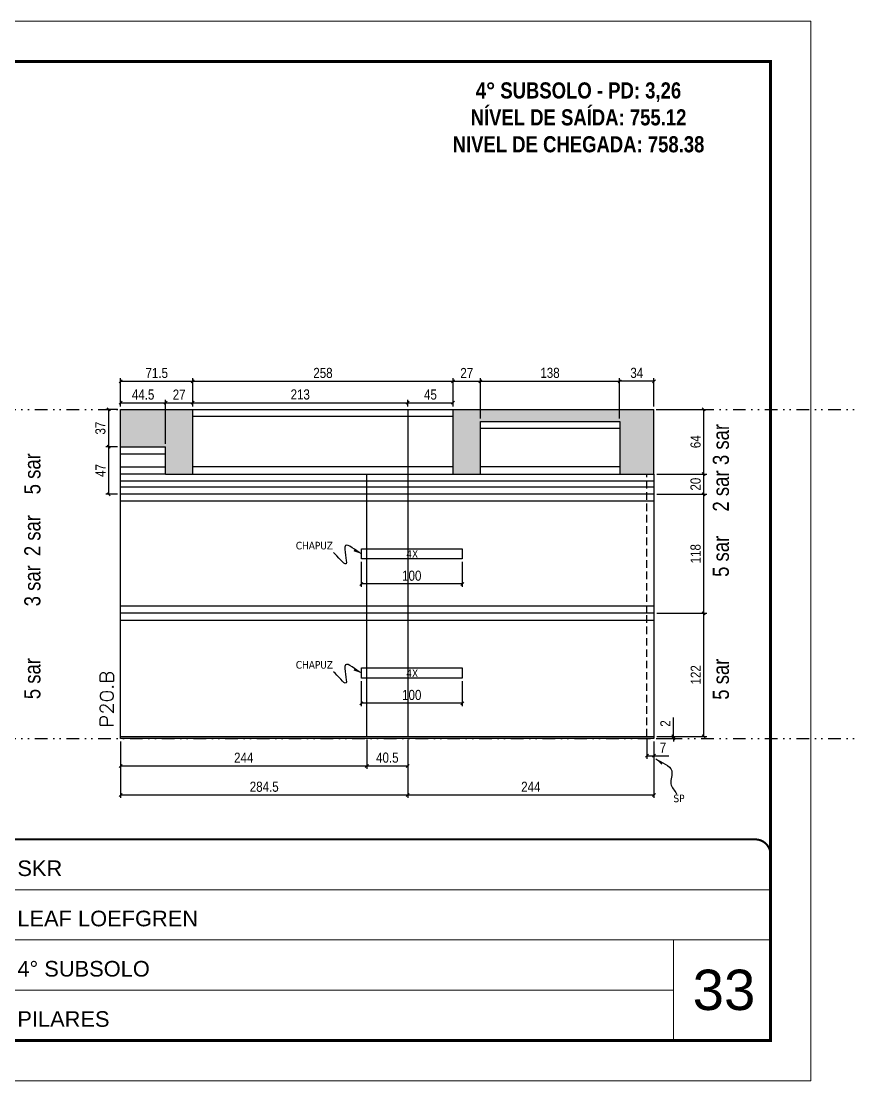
# Model space of a CAD drawing. Header units: millimetres. Extents: x 13777 to 27878, y -21631 to 6985.
# Drawn here: x 15116 to 15936, y -3254 to -2204 of the extents above; entities that cross this region are included whole.
import ezdxf

# ---------------------------------------------------------------- set-up
doc = ezdxf.new("R2010")
doc.units = ezdxf.units.MM
for name, pattern in [('CONTINUO', [0]), ('DASHED', [0.75, 0.5, -0.25]), ('DIVIDE2', [0.625, 0.25, -0.125, 0, -0.125, 0, -0.125]), ('HIDDEN', [0.375, 0.25, -0.125])]:
    doc.linetypes.add(name, pattern=pattern)
for name, color, linetype, lineweight in [('CARIMBO', 255, 'Continuous', 9), ('Folhas', 255, 'Continuous', 9), ('SARRAFO DE PRESSAO', 251, 'DASHED', 9), ('Texto Seção', 7, 'Continuous', 15)]:
    doc.layers.add(name, color=color, linetype=linetype, lineweight=lineweight)
for name, color, linetype in [('COTA', 241, 'Continuous'), ('NOMENCLATURA', 7, 'Continuous'), ('Nível', 160, 'Continuous'), ('Painéis', 200, 'Continuous'), ('SARR_2.2x10', 60, 'Continuous'), ('SARR_2.2x7', 40, 'Continuous'), ('Sarrafo de Pressão', 42, 'HIDDEN'), ('texto', 7, 'Continuous')]:
    doc.layers.add(name, color=color, linetype=linetype)
doc.styles.add('ARIAL', font='arial.ttf')
doc.styles.add('ARIAL_NARROW', font='ARIALN.TTF', dxfattribs={"height": 0.2})
doc.styles.add('COTA TECNICA', font='techl___.ttf', dxfattribs={"height": 10})
doc.styles.add('COTA TECNICA-50', font='techl___.ttf', dxfattribs={"height": 10})
doc.styles.add('REGUA-120', font='ROMANS.shx', dxfattribs={"height": 15})
doc.styles.add('ROMANC', font='techb___.ttf', dxfattribs={"height": 2.5})
doc.styles.get("Standard").update_dxf_attribs({"font": 'arial.ttf'})
doc.styles.add('Tecnologia', font='')
doc.styles.get('Tecnologia').set_extended_font_data('Forgotten Futurist')
doc.dimstyles.new('COTA PAINEL-50', dxfattribs={"dimtxt": 10, "dimasz": 3, "dimexe": 3, "dimexo": 3, "dimgap": 3, "dimtad": 1, "dimdec": 1, "dimzin": 12, "dimdsep": 46, "dimtxsty": 'COTA TECNICA-50', "dimblk1": 'OBLIQUE', "dimblk2": 'OBLIQUE', "dimsah": 1, "dimcen": 0.9, "dimclrd": 4, "dimclre": 4, "dimclrt": 240, "dimadec": 1, "dimazin": 3, "dimtfac": 1, "dimtdec": 1, "dimtmove": 0, "dimatfit": 3, "dimfxl": 1, "dimtolj": 1, "dimtzin": 12, "dimarcsym": 0})
doc.dimstyles.new('PAINEL', dxfattribs={"dimtxt": 10, "dimasz": 3, "dimexe": 3, "dimexo": 3, "dimgap": 3, "dimtad": 1, "dimdec": 1, "dimzin": 12, "dimdsep": 46, "dimtxsty": 'COTA TECNICA', "dimblk1": 'OBLIQUE', "dimblk2": 'OBLIQUE', "dimsah": 1, "dimcen": 0.9, "dimclrd": 4, "dimclre": 4, "dimclrt": 240, "dimadec": 1, "dimazin": 3, "dimtfac": 1, "dimtdec": 1, "dimtmove": 0, "dimatfit": 3, "dimfxl": 1, "dimtolj": 1, "dimtzin": 12, "dimarcsym": 0})
doc.dimstyles.get("Standard").update_dxf_attribs({"dimtxt": 0.18, "dimasz": 0.18, "dimexe": 0.18, "dimexo": 0.0625, "dimgap": 0.09, "dimtad": 0, "dimtih": 1, "dimtoh": 1, "dimdec": 4, "dimzin": 0, "dimdsep": 46, "dimtxsty": 'Standard', "dimcen": 0.09, "dimadec": 0, "dimazin": 0, "dimtfac": 1, "dimtdec": 4, "dimtofl": 0, "dimtmove": 0, "dimatfit": 3, "dimfxl": 1, "dimtolj": 1, "dimtzin": 0, "dimarcsym": 0})

# ---------------------------------------------------------------- blocks, each defined once
blk = doc.blocks.new('9999999999')
at = {"color": 30, "linetype": 'CONTINUO'}
for p, q in [((98564.6, 34230.2), (98564.6, 34429.4)), ((98564.6, 34379.6), (99584, 34379.6)), ((98564.6, 34329.8), (99488, 34329.8)), ((99584, 34329.8), (99488, 34329.8)), ((99488, 34329.8), (99488, 34230.2)), ((98564.6, 34280), (99488, 34280))]:
    blk.add_line(p, q, dxfattribs=at)
at = {"color": 30, "linetype": 'CONTINUO', "const_width": 2}
blk.add_lwpolyline([(99584, 34230.2), (99584, 34414.4, 0.414214), (99569, 34429.4), (98229, 34429.4, 0.414214), (98214, 34414.4), (98214, 34245.2, 0.414214), (98229, 34230.2), (99584, 34230.2)], format="xyb", dxfattribs=at)
at = {"layer": 'Folhas'}
blk.add_lwpolyline([(98139, 34190.2), (99624, 34190.2), (99624, 35240.2), (98139, 35240.2)], close=True, dxfattribs=at)
at = {"layer": 'Folhas', "color": 30, "const_width": 3}
blk.add_lwpolyline([(98214, 34230.2), (99584, 34230.2), (99584, 35200.2), (98214, 35200.2)], close=True, dxfattribs=at)
at = {"color": 7, "linetype": 'Continuous', "ltscale": 5, "style": 'ARIAL'}
for s, height, p in [('SKR', 15.48, (98837.7, 34393.1)), ('LEAF LOEFGREN', 15.483, (98837.7, 34343.3)), ('4° SUBSOLO', 15.48, (98837.7, 34293.5)), ('NOVA SISTEMAS CONSTRUTIVOS', 11.059, (98263.2, 34267.2)), ('PILARES', 15.48, (98837.7, 34243.7))]:
    blk.add_text(s, height=height, dxfattribs=at).set_placement(p)
at = {"layer": 'Folhas', "color": 7, "style": 'Tecnologia', "width": 1.5}
for s, p in [('CLIENTE:', (98573.7, 34397.2)), ('OBRA:', (98573.7, 34347.3)), ('PAVIMENTO:', (98573.7, 34297.5)), ('PROJETO:', (98573.7, 34247.7))]:
    blk.add_text(s, height=14, dxfattribs=at).set_placement(p)
blk = doc.blocks.new('_Oblique')
at = {"color": 0, "linetype": 'ByBlock', "lineweight": -2}
blk.add_line((-0.5, -0.5), (0.5, 0.5), dxfattribs=at)
blk = doc.blocks.new('*D840')
at = {"layer": 'COTA', "color": 4, "lineweight": -2, "transparency": 16777216}
for p, q in [((15736, -2915.6), (15736, -2934.8)), ((15743, -2917.6), (15743, -2934.8)), ((15736, -2931.8), (15743, -2931.8)), ((15743, -2931.8), (15757.8, -2931.8))]:
    blk.add_line(p, q, dxfattribs=at)
at = {"layer": 'Defpoints', "color": 0, "transparency": 16777216}
for p in [(15736, -2912.6), (15743, -2914.6), (15743, -2931.8)]:
    blk.add_point(p, dxfattribs=at)
at = {"layer": 'COTA', "color": 4, "lineweight": -2, "transparency": 16777216, "xscale": 3, "yscale": 3, "zscale": 3, "rotation": 180}
blk.add_blockref('_Oblique', (15736, -2931.8), dxfattribs=at)
at = {"layer": 'COTA', "color": 4, "lineweight": -2, "transparency": 16777216, "xscale": 3, "yscale": 3, "zscale": 3}
blk.add_blockref('_Oblique', (15743, -2931.8), dxfattribs=at)
at = {"layer": 'COTA', "color": 240, "transparency": 16777216, "insert": (15751.9, -2923.8), "char_height": 10, "attachment_point": 5, "style": 'COTA TECNICA-50'}
blk.add_mtext('\\A1;7', dxfattribs=at)
blk = doc.blocks.new('*D841')
at = {"layer": 'COTA', "color": 4, "lineweight": -2, "transparency": 16777216}
for p, q in [((15762.3, -2912.6), (15762.3, -2893.8)), ((15746, -2912.6), (15765.3, -2912.6)), ((15746, -2914.6), (15765.3, -2914.6)), ((15762.3, -2914.6), (15762.3, -2912.6)), ((15762.3, -2914.6), (15762.3, -2917.6))]:
    blk.add_line(p, q, dxfattribs=at)
at = {"layer": 'Defpoints', "color": 0, "transparency": 16777216}
for p in [(15743, -2912.6), (15743, -2914.6), (15762.3, -2914.6)]:
    blk.add_point(p, dxfattribs=at)
at = {"layer": 'COTA', "color": 4, "lineweight": -2, "transparency": 16777216, "xscale": 3, "yscale": 3, "zscale": 3}
for p, rotation in [((15762.3, -2912.6), 270), ((15762.3, -2914.6), 90)]:
    blk.add_blockref('_Oblique', p, dxfattribs=dict(at, rotation=rotation))
at = {"layer": 'COTA', "color": 240, "transparency": 16777216, "insert": (15754.3, -2899.8), "char_height": 10, "attachment_point": 5, "rotation": 90, "style": 'COTA TECNICA-50'}
blk.add_mtext('\\A1;2', dxfattribs=at)
blk = doc.blocks.new('*D843')
at = {"layer": 'COTA', "color": 4, "lineweight": -2, "transparency": 16777216}
for p, q in [((15746, -2790.6), (15795.4, -2790.6)), ((15792.4, -2912.6), (15792.4, -2790.6)), ((15746, -2912.6), (15795.4, -2912.6))]:
    blk.add_line(p, q, dxfattribs=at)
at = {"layer": 'Defpoints', "color": 0, "transparency": 16777216}
for p in [(15743, -2790.6), (15792.4, -2790.6), (15743, -2912.6)]:
    blk.add_point(p, dxfattribs=at)
at = {"layer": 'COTA', "color": 4, "lineweight": -2, "transparency": 16777216, "xscale": 3, "yscale": 3, "zscale": 3}
for p, rotation in [((15792.4, -2790.6), 90), ((15792.4, -2912.6), 270)]:
    blk.add_blockref('_Oblique', p, dxfattribs=dict(at, rotation=rotation))
at = {"layer": 'COTA', "color": 240, "transparency": 16777216, "insert": (15784.4, -2851.6), "char_height": 10, "attachment_point": 5, "rotation": 90, "style": 'COTA TECNICA'}
blk.add_mtext('\\A1;122', dxfattribs=at)
blk = doc.blocks.new('*D842')
at = {"layer": 'COTA', "color": 4, "linetype": 'ByBlock', "lineweight": -2, "transparency": 16777216}
for p, q in [((15453, -2857.7), (15453, -2882.7)), ((15553, -2857.7), (15553, -2882.7)), ((15553, -2879.7), (15453, -2879.7))]:
    blk.add_line(p, q, dxfattribs=at)
at = {"layer": 'Defpoints', "color": 0, "linetype": 'ByBlock', "transparency": 16777216}
for p in [(15453, -2854.7), (15553, -2854.7), (15453, -2879.7)]:
    blk.add_point(p, dxfattribs=at)
at = {"layer": 'COTA', "color": 4, "linetype": 'ByBlock', "lineweight": -2, "transparency": 16777216, "xscale": 3, "yscale": 3, "zscale": 3, "rotation": 180}
blk.add_blockref('_Oblique', (15453, -2879.7), dxfattribs=at)
at = {"layer": 'COTA', "color": 4, "linetype": 'ByBlock', "lineweight": -2, "transparency": 16777216, "xscale": 3, "yscale": 3, "zscale": 3}
blk.add_blockref('_Oblique', (15553, -2879.7), dxfattribs=at)
at = {"layer": 'COTA', "color": 240, "linetype": 'ByBlock', "transparency": 16777216, "insert": (15503, -2871.6), "char_height": 10, "attachment_point": 5, "style": 'COTA TECNICA'}
blk.add_mtext('\\A1;100', dxfattribs=at)
blk = doc.blocks.new('*D844')
at = {"layer": 'COTA', "color": 4, "lineweight": -2, "transparency": 16777216}
for p, q in [((15214.5, -2917.6), (15214.5, -2973.6)), ((15499, -2915.6), (15499, -2973.6)), ((15214.5, -2970.6), (15499, -2970.6))]:
    blk.add_line(p, q, dxfattribs=at)
at = {"layer": 'Defpoints', "color": 0, "transparency": 16777216}
for p in [(15214.5, -2914.6), (15499, -2912.6), (15499, -2970.6)]:
    blk.add_point(p, dxfattribs=at)
at = {"layer": 'COTA', "color": 4, "lineweight": -2, "transparency": 16777216, "xscale": 3, "yscale": 3, "zscale": 3, "rotation": 180}
blk.add_blockref('_Oblique', (15214.5, -2970.6), dxfattribs=at)
at = {"layer": 'COTA', "color": 4, "lineweight": -2, "transparency": 16777216, "xscale": 3, "yscale": 3, "zscale": 3}
blk.add_blockref('_Oblique', (15499, -2970.6), dxfattribs=at)
at = {"layer": 'COTA', "color": 240, "transparency": 16777216, "insert": (15356.8, -2962.5), "char_height": 10, "attachment_point": 5, "style": 'COTA TECNICA'}
blk.add_mtext('\\A1;284.5', dxfattribs=at)
blk = doc.blocks.new('*D845')
at = {"layer": 'COTA', "color": 4, "lineweight": -2, "transparency": 16777216}
for p, q in [((15499, -2915.6), (15499, -2973.6)), ((15743, -2917.6), (15743, -2973.6)), ((15499, -2970.6), (15743, -2970.6))]:
    blk.add_line(p, q, dxfattribs=at)
at = {"layer": 'Defpoints', "color": 0, "transparency": 16777216}
for p in [(15499, -2912.6), (15743, -2914.6), (15743, -2970.6)]:
    blk.add_point(p, dxfattribs=at)
at = {"layer": 'COTA', "color": 4, "lineweight": -2, "transparency": 16777216, "xscale": 3, "yscale": 3, "zscale": 3, "rotation": 180}
blk.add_blockref('_Oblique', (15499, -2970.6), dxfattribs=at)
at = {"layer": 'COTA', "color": 4, "lineweight": -2, "transparency": 16777216, "xscale": 3, "yscale": 3, "zscale": 3}
blk.add_blockref('_Oblique', (15743, -2970.6), dxfattribs=at)
at = {"layer": 'COTA', "color": 240, "transparency": 16777216, "insert": (15621, -2962.5), "char_height": 10, "attachment_point": 5, "style": 'COTA TECNICA'}
blk.add_mtext('\\A1;244', dxfattribs=at)
blk = doc.blocks.new('*D846')
at = {"layer": 'COTA', "color": 4, "lineweight": -2, "transparency": 16777216}
for p, q in [((15214.5, -2917.6), (15214.5, -2944.8)), ((15458.5, -2915.6), (15458.5, -2944.8)), ((15214.5, -2941.8), (15458.5, -2941.8))]:
    blk.add_line(p, q, dxfattribs=at)
at = {"layer": 'Defpoints', "color": 0, "transparency": 16777216}
for p in [(15214.5, -2914.6), (15458.5, -2912.6), (15458.5, -2941.8)]:
    blk.add_point(p, dxfattribs=at)
at = {"layer": 'COTA', "color": 4, "lineweight": -2, "transparency": 16777216, "xscale": 3, "yscale": 3, "zscale": 3, "rotation": 180}
blk.add_blockref('_Oblique', (15214.5, -2941.8), dxfattribs=at)
at = {"layer": 'COTA', "color": 4, "lineweight": -2, "transparency": 16777216, "xscale": 3, "yscale": 3, "zscale": 3}
blk.add_blockref('_Oblique', (15458.5, -2941.8), dxfattribs=at)
at = {"layer": 'COTA', "color": 240, "transparency": 16777216, "insert": (15336.5, -2933.7), "char_height": 10, "attachment_point": 5, "style": 'COTA TECNICA'}
blk.add_mtext('\\A1;244', dxfattribs=at)
blk = doc.blocks.new('*D847')
at = {"layer": 'COTA', "color": 4, "lineweight": -2, "transparency": 16777216}
for p, q in [((15458.5, -2915.6), (15458.5, -2944.8)), ((15499, -2915.6), (15499, -2944.8)), ((15458.5, -2941.8), (15499, -2941.8))]:
    blk.add_line(p, q, dxfattribs=at)
at = {"layer": 'Defpoints', "color": 0, "transparency": 16777216}
for p in [(15458.5, -2912.6), (15499, -2912.6), (15499, -2941.8)]:
    blk.add_point(p, dxfattribs=at)
at = {"layer": 'COTA', "color": 4, "lineweight": -2, "transparency": 16777216, "xscale": 3, "yscale": 3, "zscale": 3, "rotation": 180}
blk.add_blockref('_Oblique', (15458.5, -2941.8), dxfattribs=at)
at = {"layer": 'COTA', "color": 4, "lineweight": -2, "transparency": 16777216, "xscale": 3, "yscale": 3, "zscale": 3}
blk.add_blockref('_Oblique', (15499, -2941.8), dxfattribs=at)
at = {"layer": 'COTA', "color": 240, "transparency": 16777216, "insert": (15478.8, -2933.7), "char_height": 10, "attachment_point": 5, "style": 'COTA TECNICA'}
blk.add_mtext('\\A1;40.5', dxfattribs=at)
blk = doc.blocks.new('*D848')
at = {"layer": 'COTA', "color": 4, "lineweight": -2, "transparency": 16777216}
for p, q in [((15746, -2588.6), (15795.4, -2588.6)), ((15792.4, -2652.6), (15792.4, -2588.6)), ((15746, -2652.6), (15795.4, -2652.6))]:
    blk.add_line(p, q, dxfattribs=at)
at = {"layer": 'Defpoints', "color": 0, "transparency": 16777216}
for p in [(15743, -2588.6), (15792.4, -2588.6), (15743, -2652.6)]:
    blk.add_point(p, dxfattribs=at)
at = {"layer": 'COTA', "color": 4, "lineweight": -2, "transparency": 16777216, "xscale": 3, "yscale": 3, "zscale": 3}
for p, rotation in [((15792.4, -2588.6), 90), ((15792.4, -2652.6), 270)]:
    blk.add_blockref('_Oblique', p, dxfattribs=dict(at, rotation=rotation))
at = {"layer": 'COTA', "color": 240, "transparency": 16777216, "insert": (15784.3, -2620.6), "char_height": 10, "attachment_point": 5, "rotation": 90, "style": 'COTA TECNICA'}
blk.add_mtext('\\A1;64', dxfattribs=at)
blk = doc.blocks.new('*D849')
at = {"layer": 'COTA', "color": 4, "lineweight": -2, "transparency": 16777216}
for p, q in [((15214.5, -2585.6), (15214.5, -2579)), ((15214.5, -2582), (15259, -2582)), ((15259, -2622.6), (15259, -2579))]:
    blk.add_line(p, q, dxfattribs=at)
at = {"layer": 'Defpoints', "color": 0, "transparency": 16777216}
for p in [(15259, -2582), (15214.5, -2588.6), (15259, -2625.6)]:
    blk.add_point(p, dxfattribs=at)
at = {"layer": 'COTA', "color": 4, "lineweight": -2, "transparency": 16777216, "xscale": 3, "yscale": 3, "zscale": 3, "rotation": 180}
blk.add_blockref('_Oblique', (15214.5, -2582), dxfattribs=at)
at = {"layer": 'COTA', "color": 4, "lineweight": -2, "transparency": 16777216, "xscale": 3, "yscale": 3, "zscale": 3}
blk.add_blockref('_Oblique', (15259, -2582), dxfattribs=at)
at = {"layer": 'COTA', "color": 240, "transparency": 16777216, "insert": (15236.8, -2573.9), "char_height": 10, "attachment_point": 5, "style": 'COTA TECNICA'}
blk.add_mtext('\\A1;44.5', dxfattribs=at)
blk = doc.blocks.new('*D850')
at = {"layer": 'COTA', "color": 4, "lineweight": -2, "transparency": 16777216}
for p, q in [((15259, -2622.6), (15259, -2579)), ((15259, -2582), (15286, -2582)), ((15286, -2585.6), (15286, -2579))]:
    blk.add_line(p, q, dxfattribs=at)
at = {"layer": 'Defpoints', "color": 0, "transparency": 16777216}
for p in [(15286, -2582), (15286, -2588.6), (15259, -2625.6)]:
    blk.add_point(p, dxfattribs=at)
at = {"layer": 'COTA', "color": 4, "lineweight": -2, "transparency": 16777216, "xscale": 3, "yscale": 3, "zscale": 3, "rotation": 180}
blk.add_blockref('_Oblique', (15259, -2582), dxfattribs=at)
at = {"layer": 'COTA', "color": 4, "lineweight": -2, "transparency": 16777216, "xscale": 3, "yscale": 3, "zscale": 3}
blk.add_blockref('_Oblique', (15286, -2582), dxfattribs=at)
at = {"layer": 'COTA', "color": 240, "transparency": 16777216, "insert": (15272.5, -2573.9), "char_height": 10, "attachment_point": 5, "style": 'COTA TECNICA'}
blk.add_mtext('\\A1;27', dxfattribs=at)
blk = doc.blocks.new('*D851')
at = {"layer": 'COTA', "color": 4, "lineweight": -2, "transparency": 16777216}
for p, q in [((15214.5, -2585.6), (15214.5, -2557.6)), ((15214.5, -2560.6), (15286, -2560.6)), ((15286, -2585.6), (15286, -2557.6))]:
    blk.add_line(p, q, dxfattribs=at)
at = {"layer": 'Defpoints', "color": 0, "transparency": 16777216}
for p in [(15286, -2560.6), (15214.5, -2588.6), (15286, -2588.6)]:
    blk.add_point(p, dxfattribs=at)
at = {"layer": 'COTA', "color": 4, "lineweight": -2, "transparency": 16777216, "xscale": 3, "yscale": 3, "zscale": 3, "rotation": 180}
blk.add_blockref('_Oblique', (15214.5, -2560.6), dxfattribs=at)
at = {"layer": 'COTA', "color": 4, "lineweight": -2, "transparency": 16777216, "xscale": 3, "yscale": 3, "zscale": 3}
blk.add_blockref('_Oblique', (15286, -2560.6), dxfattribs=at)
at = {"layer": 'COTA', "color": 240, "transparency": 16777216, "insert": (15250.3, -2552.5), "char_height": 10, "attachment_point": 5, "style": 'COTA TECNICA'}
blk.add_mtext('\\A1;71.5', dxfattribs=at)
blk = doc.blocks.new('*D852')
at = {"layer": 'COTA', "color": 4, "lineweight": -2, "transparency": 16777216}
for p, q in [((15286, -2585.6), (15286, -2557.6)), ((15286, -2560.6), (15544, -2560.6)), ((15544, -2585.6), (15544, -2557.6))]:
    blk.add_line(p, q, dxfattribs=at)
at = {"layer": 'Defpoints', "color": 0, "transparency": 16777216}
for p in [(15544, -2560.6), (15286, -2588.6), (15544, -2588.6)]:
    blk.add_point(p, dxfattribs=at)
at = {"layer": 'COTA', "color": 4, "lineweight": -2, "transparency": 16777216, "xscale": 3, "yscale": 3, "zscale": 3, "rotation": 180}
blk.add_blockref('_Oblique', (15286, -2560.6), dxfattribs=at)
at = {"layer": 'COTA', "color": 4, "lineweight": -2, "transparency": 16777216, "xscale": 3, "yscale": 3, "zscale": 3}
blk.add_blockref('_Oblique', (15544, -2560.6), dxfattribs=at)
at = {"layer": 'COTA', "color": 240, "transparency": 16777216, "insert": (15415, -2552.5), "char_height": 10, "attachment_point": 5, "style": 'COTA TECNICA'}
blk.add_mtext('\\A1;258', dxfattribs=at)
blk = doc.blocks.new('*D853')
at = {"layer": 'COTA', "color": 4, "lineweight": -2, "transparency": 16777216}
for p, q in [((15286, -2585.6), (15286, -2579)), ((15286, -2582), (15499, -2582)), ((15499, -2585.6), (15499, -2579))]:
    blk.add_line(p, q, dxfattribs=at)
at = {"layer": 'Defpoints', "color": 0, "transparency": 16777216}
for p in [(15499, -2582), (15286, -2588.6), (15499, -2588.6)]:
    blk.add_point(p, dxfattribs=at)
at = {"layer": 'COTA', "color": 4, "lineweight": -2, "transparency": 16777216, "xscale": 3, "yscale": 3, "zscale": 3, "rotation": 180}
blk.add_blockref('_Oblique', (15286, -2582), dxfattribs=at)
at = {"layer": 'COTA', "color": 4, "lineweight": -2, "transparency": 16777216, "xscale": 3, "yscale": 3, "zscale": 3}
blk.add_blockref('_Oblique', (15499, -2582), dxfattribs=at)
at = {"layer": 'COTA', "color": 240, "transparency": 16777216, "insert": (15392.5, -2573.8), "char_height": 10, "attachment_point": 5, "style": 'COTA TECNICA'}
blk.add_mtext('\\A1;213', dxfattribs=at)
blk = doc.blocks.new('*D854')
at = {"layer": 'COTA', "color": 4, "lineweight": -2, "transparency": 16777216}
for p, q in [((15499, -2585.6), (15499, -2579)), ((15499, -2582), (15544, -2582)), ((15544, -2585.6), (15544, -2579))]:
    blk.add_line(p, q, dxfattribs=at)
at = {"layer": 'Defpoints', "color": 0, "transparency": 16777216}
for p in [(15544, -2582), (15499, -2588.6), (15544, -2588.6)]:
    blk.add_point(p, dxfattribs=at)
at = {"layer": 'COTA', "color": 4, "lineweight": -2, "transparency": 16777216, "xscale": 3, "yscale": 3, "zscale": 3, "rotation": 180}
blk.add_blockref('_Oblique', (15499, -2582), dxfattribs=at)
at = {"layer": 'COTA', "color": 4, "lineweight": -2, "transparency": 16777216, "xscale": 3, "yscale": 3, "zscale": 3}
blk.add_blockref('_Oblique', (15544, -2582), dxfattribs=at)
at = {"layer": 'COTA', "color": 240, "transparency": 16777216, "insert": (15521.5, -2573.9), "char_height": 10, "attachment_point": 5, "style": 'COTA TECNICA'}
blk.add_mtext('\\A1;45', dxfattribs=at)
blk = doc.blocks.new('*D855')
at = {"layer": 'COTA', "color": 4, "lineweight": -2, "transparency": 16777216}
for p, q in [((15544, -2585.6), (15544, -2557.6)), ((15544, -2560.6), (15571, -2560.6)), ((15571, -2597.6), (15571, -2557.6))]:
    blk.add_line(p, q, dxfattribs=at)
at = {"layer": 'Defpoints', "color": 0, "transparency": 16777216}
for p in [(15571, -2560.6), (15544, -2588.6), (15571, -2600.6)]:
    blk.add_point(p, dxfattribs=at)
at = {"layer": 'COTA', "color": 4, "lineweight": -2, "transparency": 16777216, "xscale": 3, "yscale": 3, "zscale": 3, "rotation": 180}
blk.add_blockref('_Oblique', (15544, -2560.6), dxfattribs=at)
at = {"layer": 'COTA', "color": 4, "lineweight": -2, "transparency": 16777216, "xscale": 3, "yscale": 3, "zscale": 3}
blk.add_blockref('_Oblique', (15571, -2560.6), dxfattribs=at)
at = {"layer": 'COTA', "color": 240, "transparency": 16777216, "insert": (15557.5, -2552.5), "char_height": 10, "attachment_point": 5, "style": 'COTA TECNICA'}
blk.add_mtext('\\A1;27', dxfattribs=at)
blk = doc.blocks.new('*D856')
at = {"layer": 'COTA', "color": 4, "lineweight": -2, "transparency": 16777216}
for p, q in [((15709, -2597.6), (15709, -2557.6)), ((15743, -2560.6), (15709, -2560.6)), ((15743, -2585.6), (15743, -2557.6))]:
    blk.add_line(p, q, dxfattribs=at)
at = {"layer": 'Defpoints', "color": 0, "transparency": 16777216}
for p in [(15709, -2560.6), (15743, -2588.6), (15709, -2600.6)]:
    blk.add_point(p, dxfattribs=at)
at = {"layer": 'COTA', "color": 4, "lineweight": -2, "transparency": 16777216, "xscale": 3, "yscale": 3, "zscale": 3, "rotation": 180}
blk.add_blockref('_Oblique', (15709, -2560.6), dxfattribs=at)
at = {"layer": 'COTA', "color": 4, "lineweight": -2, "transparency": 16777216, "xscale": 3, "yscale": 3, "zscale": 3}
blk.add_blockref('_Oblique', (15743, -2560.6), dxfattribs=at)
at = {"layer": 'COTA', "color": 240, "transparency": 16777216, "insert": (15726, -2552.4), "char_height": 10, "attachment_point": 5, "style": 'COTA TECNICA'}
blk.add_mtext('\\A1;34', dxfattribs=at)
blk = doc.blocks.new('*D857')
at = {"layer": 'COTA', "color": 4, "lineweight": -2, "transparency": 16777216}
for p, q in [((15211.5, -2625.6), (15199.7, -2625.6)), ((15202.7, -2672.6), (15202.7, -2625.6)), ((15211.5, -2672.6), (15199.7, -2672.6))]:
    blk.add_line(p, q, dxfattribs=at)
at = {"layer": 'Defpoints', "color": 0, "transparency": 16777216}
for p in [(15202.7, -2625.6), (15214.5, -2625.6), (15214.5, -2672.6)]:
    blk.add_point(p, dxfattribs=at)
at = {"layer": 'COTA', "color": 4, "lineweight": -2, "transparency": 16777216, "xscale": 3, "yscale": 3, "zscale": 3}
for p, rotation in [((15202.7, -2625.6), 90), ((15202.7, -2672.6), 270)]:
    blk.add_blockref('_Oblique', p, dxfattribs=dict(at, rotation=rotation))
at = {"layer": 'COTA', "color": 240, "transparency": 16777216, "insert": (15194.6, -2649.1), "char_height": 10, "attachment_point": 5, "rotation": 90, "style": 'COTA TECNICA'}
blk.add_mtext('\\A1;47', dxfattribs=at)
blk = doc.blocks.new('*D858')
at = {"layer": 'COTA', "color": 4, "lineweight": -2, "transparency": 16777216}
for p, q in [((15211.5, -2588.6), (15199.7, -2588.6)), ((15202.7, -2625.6), (15202.7, -2588.6)), ((15211.5, -2625.6), (15199.7, -2625.6))]:
    blk.add_line(p, q, dxfattribs=at)
at = {"layer": 'Defpoints', "color": 0, "transparency": 16777216}
for p in [(15202.7, -2588.6), (15214.5, -2588.6), (15214.5, -2625.6)]:
    blk.add_point(p, dxfattribs=at)
at = {"layer": 'COTA', "color": 4, "lineweight": -2, "transparency": 16777216, "xscale": 3, "yscale": 3, "zscale": 3}
for p, rotation in [((15202.7, -2588.6), 90), ((15202.7, -2625.6), 270)]:
    blk.add_blockref('_Oblique', p, dxfattribs=dict(at, rotation=rotation))
at = {"layer": 'COTA', "color": 240, "transparency": 16777216, "insert": (15194.5, -2607.1), "char_height": 10, "attachment_point": 5, "rotation": 90, "style": 'COTA TECNICA'}
blk.add_mtext('\\A1;37', dxfattribs=at)
blk = doc.blocks.new('*D2130')
at = {"layer": 'COTA', "color": 4, "lineweight": -2, "transparency": 16777216}
for p, q in [((15746, -2672.6), (15795.4, -2672.6)), ((15792.4, -2790.6), (15792.4, -2672.6)), ((15746, -2790.6), (15795.4, -2790.6))]:
    blk.add_line(p, q, dxfattribs=at)
at = {"layer": 'Defpoints', "color": 0, "transparency": 16777216}
for p in [(15743, -2672.6), (15792.4, -2672.6), (15743, -2790.6)]:
    blk.add_point(p, dxfattribs=at)
at = {"layer": 'COTA', "color": 4, "lineweight": -2, "transparency": 16777216, "xscale": 3, "yscale": 3, "zscale": 3}
for p, rotation in [((15792.4, -2672.6), 90), ((15792.4, -2790.6), 270)]:
    blk.add_blockref('_Oblique', p, dxfattribs=dict(at, rotation=rotation))
at = {"layer": 'COTA', "color": 240, "transparency": 16777216, "insert": (15784.3, -2731.6), "char_height": 10, "attachment_point": 5, "rotation": 90, "style": 'COTA TECNICA'}
blk.add_mtext('\\A1;118', dxfattribs=at)
blk = doc.blocks.new('*D2131')
at = {"layer": 'COTA', "color": 4, "lineweight": -2, "transparency": 16777216}
for p, q in [((15746, -2652.6), (15795.4, -2652.6)), ((15792.4, -2672.6), (15792.4, -2652.6)), ((15746, -2672.6), (15795.4, -2672.6))]:
    blk.add_line(p, q, dxfattribs=at)
at = {"layer": 'Defpoints', "color": 0, "transparency": 16777216}
for p in [(15743, -2652.6), (15792.4, -2652.6), (15743, -2672.6)]:
    blk.add_point(p, dxfattribs=at)
at = {"layer": 'COTA', "color": 4, "lineweight": -2, "transparency": 16777216, "xscale": 3, "yscale": 3, "zscale": 3}
for p, rotation in [((15792.4, -2652.6), 90), ((15792.4, -2672.6), 270)]:
    blk.add_blockref('_Oblique', p, dxfattribs=dict(at, rotation=rotation))
at = {"layer": 'COTA', "color": 240, "transparency": 16777216, "insert": (15784.3, -2662.6), "char_height": 10, "attachment_point": 5, "rotation": 90, "style": 'COTA TECNICA'}
blk.add_mtext('\\A1;20', dxfattribs=at)
blk = doc.blocks.new('*D2132')
at = {"layer": 'COTA', "color": 4, "linetype": 'ByBlock', "lineweight": -2, "transparency": 16777216}
for p, q in [((15453, -2739.6), (15453, -2764.5)), ((15553, -2739.6), (15553, -2764.5)), ((15553, -2761.5), (15453, -2761.5))]:
    blk.add_line(p, q, dxfattribs=at)
at = {"layer": 'Defpoints', "color": 0, "linetype": 'ByBlock', "transparency": 16777216}
for p in [(15453, -2736.6), (15553, -2736.6), (15453, -2761.5)]:
    blk.add_point(p, dxfattribs=at)
at = {"layer": 'COTA', "color": 4, "linetype": 'ByBlock', "lineweight": -2, "transparency": 16777216, "xscale": 3, "yscale": 3, "zscale": 3, "rotation": 180}
blk.add_blockref('_Oblique', (15453, -2761.5), dxfattribs=at)
at = {"layer": 'COTA', "color": 4, "linetype": 'ByBlock', "lineweight": -2, "transparency": 16777216, "xscale": 3, "yscale": 3, "zscale": 3}
blk.add_blockref('_Oblique', (15553, -2761.5), dxfattribs=at)
at = {"layer": 'COTA', "color": 240, "linetype": 'ByBlock', "transparency": 16777216, "insert": (15503, -2753.4), "char_height": 10, "attachment_point": 5, "style": 'COTA TECNICA'}
blk.add_mtext('\\A1;100', dxfattribs=at)
blk = doc.blocks.new('*D3356')
at = {"layer": 'COTA', "color": 4, "lineweight": -2, "transparency": 16777216}
for p, q in [((15571, -2597.6), (15571, -2557.6)), ((15571, -2560.6), (15709, -2560.6)), ((15709, -2597.6), (15709, -2557.6))]:
    blk.add_line(p, q, dxfattribs=at)
at = {"layer": 'Defpoints', "color": 0, "transparency": 16777216}
for p in [(15709, -2560.6), (15571, -2600.6), (15709, -2600.6)]:
    blk.add_point(p, dxfattribs=at)
at = {"layer": 'COTA', "color": 4, "lineweight": -2, "transparency": 16777216, "xscale": 3, "yscale": 3, "zscale": 3, "rotation": 180}
blk.add_blockref('_Oblique', (15571, -2560.6), dxfattribs=at)
at = {"layer": 'COTA', "color": 4, "lineweight": -2, "transparency": 16777216, "xscale": 3, "yscale": 3, "zscale": 3}
blk.add_blockref('_Oblique', (15709, -2560.6), dxfattribs=at)
at = {"layer": 'COTA', "color": 240, "transparency": 16777216, "insert": (15640, -2552.4), "char_height": 10, "attachment_point": 5, "style": 'COTA TECNICA'}
blk.add_mtext('\\A1;138', dxfattribs=at)

msp = doc.modelspace()

# ---------------------------------------------------------------- hatches: boundary and pattern name
at = {"layer": 'COTA'}
h = msp.add_hatch(dxfattribs=at)
h.set_pattern_fill('AR-CONC', color=256, scale=0.03)
h.paths.add_polyline_path([(15743.05, -2588.59), (15544.05, -2588.59), (15544.05, -2652.59), (15571.05, -2652.59), (15571.05, -2600.59), (15709.05, -2600.59), (15709.05, -2652.59), (15743.05, -2652.59)])
h.paths.add_polyline_path([(15286.05, -2588.59), (15214.55, -2588.59), (15214.55, -2625.59), (15259.05, -2625.59), (15259.05, -2652.59), (15286.05, -2652.59)])

# ---------------------------------------------------------------- linework, layer by layer
for p, q in [((15214.55, -2625.59), (15214.55, -2588.59)), ((15214.55, -2588.59), (15286.05, -2588.59)), ((15544.05, -2588.59), (15743.05, -2588.59)), ((15743.05, -2652.59), (15743.05, -2588.59)), ((15259.05, -2652.59), (15214.55, -2652.59))]:
    msp.add_line(p, q, dxfattribs=at)
at = {"layer": 'Nível', "color": 4, "linetype": 'DIVIDE2', "ltscale": 50}
for p, q in [((13777.11, -2588.59), (21531.15, -2588.59)), ((13777.11, -2914.59), (21531.15, -2914.59))]:
    msp.add_line(p, q, dxfattribs=at)
at = {"layer": 'Painéis'}
for p, q in [((15286.05, -2588.59), (15544.05, -2588.59)), ((15286.05, -2652.59), (15286.05, -2588.59)), ((15499.05, -2588.59), (15499.05, -2912.59)), ((15544.05, -2652.59), (15544.05, -2588.59)), ((15571.05, -2652.59), (15571.05, -2600.59)), ((15571.05, -2600.59), (15709.05, -2600.59)), ((15709.05, -2600.59), (15709.05, -2652.59)), ((15214.55, -2912.59), (15214.55, -2625.59)), ((15214.55, -2625.59), (15259.05, -2625.59)), ((15259.05, -2652.59), (15259.05, -2625.59)), ((15259.05, -2652.59), (15743.05, -2652.59)), ((15458.55, -2912.59), (15458.55, -2652.59)), ((15743.05, -2652.59), (15743.05, -2912.59)), ((15743.05, -2672.59), (15214.55, -2672.59)), ((15743.05, -2790.59), (15214.55, -2790.59))]:
    msp.add_line(p, q, dxfattribs=at)
msp.add_lwpolyline([(15214.55, -2912.59), (15743.05, -2912.59), (15743.05, -2914.59), (15214.55, -2914.59)], close=True, dxfattribs=at)
at = {"layer": 'SARR_2.2x10'}
for points in [[(15453.05, -2726.59), (15553.05, -2726.59), (15553.05, -2736.59), (15453.05, -2736.59)], [(15453.05, -2844.75), (15553.05, -2844.75), (15553.05, -2854.75), (15453.05, -2854.75)]]:
    msp.add_lwpolyline(points, close=True, dxfattribs=at)
at = {"layer": 'SARR_2.2x7'}
for p, q in [((15544.05, -2595.59), (15286.05, -2595.59)), ((15709.05, -2607.59), (15571.05, -2607.59)), ((15214.55, -2632.59), (15259.05, -2632.59)), ((15214.55, -2645.59), (15259.05, -2645.59)), ((15544.05, -2645.59), (15286.05, -2645.59)), ((15709.05, -2645.59), (15571.05, -2645.59)), ((15499.05, -2659.59), (15214.55, -2659.59)), ((15499.05, -2665.59), (15214.55, -2665.59)), ((15743.05, -2659.59), (15499.05, -2659.59)), ((15743.05, -2665.59), (15499.05, -2665.59)), ((15499.05, -2679.59), (15214.55, -2679.59)), ((15743.05, -2679.59), (15499.05, -2679.59)), ((15499.05, -2783.59), (15214.55, -2783.59)), ((15743.05, -2783.59), (15499.05, -2783.59)), ((15499.05, -2797.59), (15214.55, -2797.59)), ((15743.05, -2797.59), (15499.05, -2797.59))]:
    msp.add_line(p, q, dxfattribs=at)
at = {"layer": 'Sarrafo de Pressão', "ltscale": 30}
for p, q in [((15736.05, -2790.59), (15736.05, -2652.59)), ((15736.05, -2912.59), (15736.05, -2790.59))]:
    msp.add_line(p, q, dxfattribs=at)

# ---------------------------------------------------------------- block references
at = {"layer": 'SARRAFO DE PRESSAO', "color": 6, "linetype": 'ByBlock'}
msp.add_blockref('9999999999', (-83725.51, -37444.08), dxfattribs=at)

# ---------------------------------------------------------------- texts
at = {"layer": 'CARIMBO', "style": 'ARIAL'}
msp.add_text('33', height=40, dxfattribs=at).set_placement((15781.33, -3183.73))
at = {"layer": 'NOMENCLATURA', "style": 'ARIAL_NARROW'}
for s, p in [('3 sar', (15817.29, -2643.71)), ('5 sar', (15135.03, -2672.71)), ('2 sar', (15817.29, -2689.81)), ('2 sar', (15135.03, -2733.97)), ('5 sar', (15817.29, -2754.55)), ('3 sar', (15135.03, -2783.71)), ('5 sar', (15135.03, -2875.71)), ('5 sar', (15817.29, -2876.27))]:
    msp.add_text(s, height=16, rotation=90, dxfattribs=at).set_placement(p)
at = {"layer": 'NOMENCLATURA', "color": 2, "insert": (15668.25, -2237.81), "char_height": 16, "attachment_point": 2, "style": 'ROMANC'}
msp.add_mtext_dynamic_manual_height_columns('\\P4° SUBSOLO - PD: 3,26\\PNÍVEL DE SAÍDA: 755.12\\PNIVEL DE CHEGADA: 758.38', width=300.2766, gutter_width=1, heights=[0], dxfattribs=at)
at = {"layer": 'texto', "color": 0, "char_height": 7.5, "attachment_point": 5}
for s, insert in [('{\\fTahoma|b0|i0|c0|p34;\\C4;CHAPUZ}', (15406.5, -2723.58)), ('{\\fTahoma|b0|i0|c0|p34;\\C4;4X}', (15503.44, -2731.88)), ('{\\fTahoma|b0|i0|c0|p34;\\C4;CHAPUZ}', (15406.5, -2841.73)), ('{\\fTahoma|b0|i0|c0|p34;\\C4;4X}', (15503.44, -2850.04)), ('{\\fTahoma|b0|i0|c0|p34;\\C4;SP}', (15767.82, -2974.08))]:
    msp.add_mtext(s, dxfattribs=dict(at, insert=insert))
at = {"layer": 'Texto Seção', "style": 'REGUA-120', "width": 1.1}
msp.add_text('P20.B', height=13, rotation=90, dxfattribs=at).set_placement((15207.3, -2903.83))

# ---------------------------------------------------------------- dimensions: what is measured, and where the dimension line sits
at = {"layer": 'COTA'}
for base, p1, p2, dimstyle, picture, middle in [((15286.05, -2560.59), (15214.55, -2588.59), (15286.05, -2588.59), 'PAINEL', '*D851', (15250.3, -2552.49)), ((15544.05, -2560.59), (15286.05, -2588.59), (15544.05, -2588.59), 'PAINEL', '*D852', (15415.05, -2552.46)), ((15571.05, -2560.59), (15544.05, -2588.59), (15571.05, -2600.59), 'PAINEL', '*D855', (15557.55, -2552.52)), ((15709.05, -2560.59), (15571.05, -2600.59), (15709.05, -2600.59), 'PAINEL', '*D3356', (15640.05, -2552.35)), ((15709.05, -2560.59), (15743.05, -2588.59), (15709.05, -2600.59), 'PAINEL', '*D856', (15726.05, -2552.38)), ((15259.05, -2582.02), (15214.55, -2588.59), (15259.05, -2625.59), 'PAINEL', '*D849', (15236.8, -2573.91)), ((15499.05, -2582.02), (15286.05, -2588.59), (15499.05, -2588.59), 'PAINEL', '*D853', (15392.55, -2573.8)), ((15499.05, -2970.61), (15214.55, -2914.59), (15499.05, -2912.59), 'PAINEL', '*D844', (15356.8, -2962.48)), ((15458.55, -2941.8), (15214.55, -2914.59), (15458.55, -2912.59), 'PAINEL', '*D846', (15336.55, -2933.73)), ((15743.05, -2931.83), (15736.05, -2912.59), (15743.05, -2914.59), 'COTA PAINEL-50', '*D840', (15751.91, -2923.76))]:
    dim = msp.add_linear_dim(base=base, p1=p1, p2=p2, dimstyle=dimstyle, dxfattribs=at)
    dim.commit()
    dim.dimension.update_dxf_attribs({"geometry": picture, "text_midpoint": middle})
for base, p1, p2, picture, middle in [((15286.05, -2582.02), (15259.05, -2625.59), (15286.05, -2588.59), '*D850', (15272.55, -2573.95)), ((15544.05, -2582.02), (15499.05, -2588.59), (15544.05, -2588.59), '*D854', (15521.55, -2573.91)), ((15499.05, -2941.8), (15458.55, -2912.59), (15499.05, -2912.59), '*D847', (15478.8, -2933.69)), ((15743.05, -2970.61), (15499.05, -2912.59), (15743.05, -2914.59), '*D845', (15621.05, -2962.54))]:
    dim = msp.add_linear_dim(base=base, p1=p1, p2=p2, dimstyle='PAINEL', override={"dimtmove": 1}, dxfattribs=at)
    dim.commit()
    dim.dimension.update_dxf_attribs({"geometry": picture, "text_midpoint": middle})
for base, p1, p2, picture, middle in [((15202.68, -2588.59), (15214.55, -2625.59), (15214.55, -2588.59), '*D858', (15194.47, -2607.09)), ((15792.41, -2588.59), (15743.05, -2652.59), (15743.05, -2588.59), '*D848', (15784.31, -2620.59)), ((15202.68, -2625.59), (15214.55, -2672.59), (15214.55, -2625.59), '*D857', (15194.61, -2649.09)), ((15792.41, -2672.59), (15743.05, -2790.59), (15743.05, -2672.59), '*D2130', (15784.32, -2731.59)), ((15792.41, -2790.59), (15743.05, -2912.59), (15743.05, -2790.59), '*D843', (15784.36, -2851.59))]:
    dim = msp.add_linear_dim(base=base, p1=p1, p2=p2, angle=90, dimstyle='PAINEL', dxfattribs=at)
    dim.commit()
    dim.dimension.update_dxf_attribs({"geometry": picture, "text_midpoint": middle})
for base, p1, p2, dimstyle, picture, middle in [((15792.41, -2652.59), (15743.05, -2672.59), (15743.05, -2652.59), 'PAINEL', '*D2131', (15792.41, -2662.59)), ((15762.3, -2914.59), (15743.05, -2912.59), (15743.05, -2914.59), 'COTA PAINEL-50', '*D841', (15762.3, -2899.84))]:
    dim = msp.add_linear_dim(base=base, p1=p1, p2=p2, angle=90, dimstyle=dimstyle, dxfattribs=at)
    dim.commit()
    dim.dimension.update_dxf_attribs({"geometry": picture, "text_midpoint": middle, "dimtype": 160})
at = {"layer": 'COTA', "linetype": 'ByBlock'}
for base, p1, p2, picture, middle in [((15453.05, -2761.52), (15553.05, -2736.59), (15453.05, -2736.59), '*D2132', (15503.05, -2753.42)), ((15453.05, -2879.67), (15553.05, -2854.75), (15453.05, -2854.75), '*D842', (15503.05, -2871.57))]:
    dim = msp.add_linear_dim(base=base, p1=p1, p2=p2, dimstyle='PAINEL', dxfattribs=at)
    dim.commit()
    dim.dimension.update_dxf_attribs({"geometry": picture, "text_midpoint": middle})

# ---------------------------------------------------------------- leaders
at = {"layer": 'COTA', "path_type": 1}
for points in [[(15453.05, -2731.59), (15437.26, -2723.58), (15437.85, -2741.44), (15425.41, -2730.3)], [(15453.05, -2849.75), (15437.26, -2841.73), (15437.85, -2859.6), (15425.41, -2848.46)], [(15744.88, -2934.77), (15760.66, -2946.61), (15759.74, -2959.61), (15765.29, -2969.39)]]:
    msp.add_leader(points, dimstyle='Standard', override={"dimasz": 8}, dxfattribs=at)

doc.saveas('drawing.dxf')
